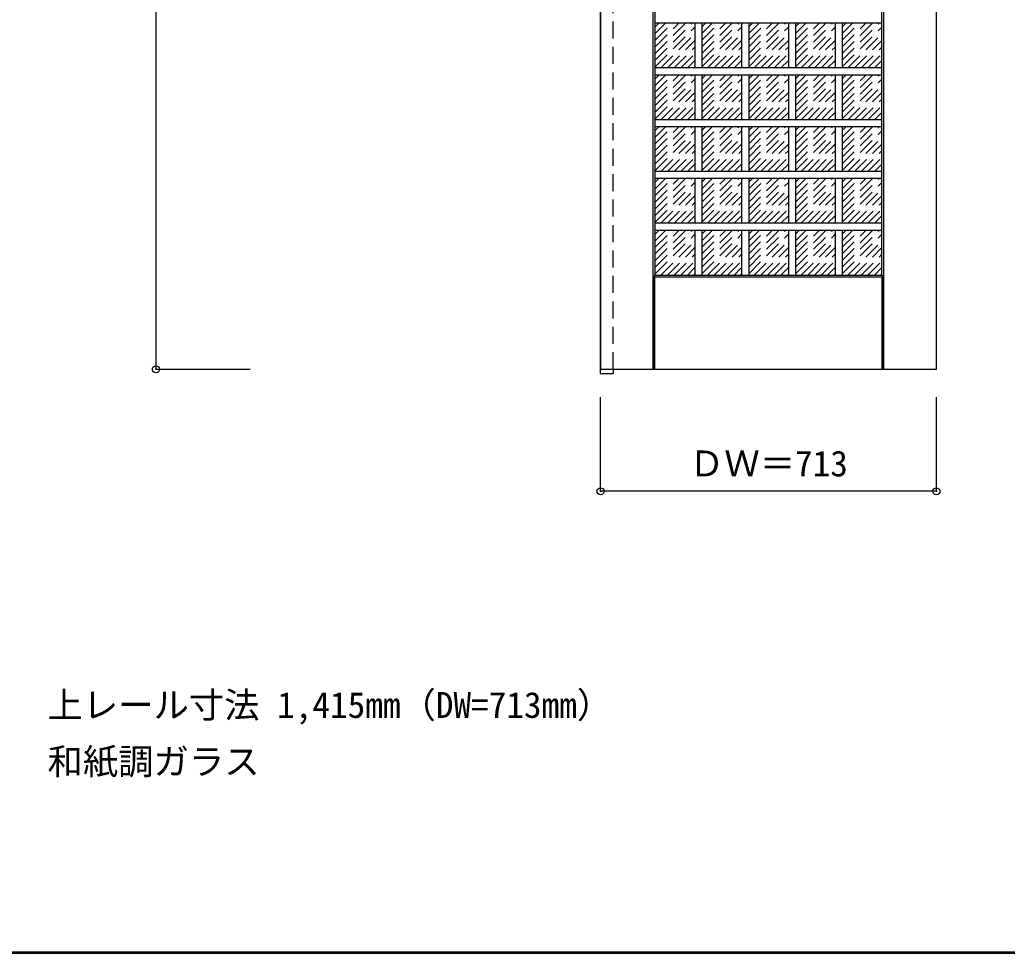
# Model space of a CAD drawing. Units: millimetres, scale not verified. Extents: x -6000 to 5700, y -4307 to 4175.
# Drawn here: x -461 to 1635, y 188 to 2169 of the extents above; entities that cross this region are included whole.
import ezdxf
from ezdxf.enums import TextEntityAlignment as Align

# ---------------------------------------------------------------- set-up
doc = ezdxf.new("R2010")
doc.units = ezdxf.units.MM
doc.header["$LTSCALE"] = 30
doc.header["$PDMODE"] = 32
doc.header["$PDSIZE"] = 15
doc.linetypes.add('DASHED1', pattern=[1.8, 1.2, -0.6])
for name, color, linetype in [('0-2_扉', 3, 'Continuous'), ('0-3_仕上げ', 3, 'Continuous'), ('0-4_枠', 3, 'Continuous'), ('0-A_文字', 7, 'Continuous'), ('0-B_寸法', 4, 'Continuous'), ('0-C_ハッチ', 4, 'DASHED1'), ('F-1_枠', 6, 'Continuous')]:
    doc.layers.add(name, color=color, linetype=linetype)
doc.styles.add('ＭＳ ゴシック', font='')
doc.styles.get('ＭＳ ゴシック').set_extended_font_data('MS Gothic')

msp = doc.modelspace()

# ---------------------------------------------------------------- linework, layer by layer
at = {"layer": '0-2_扉'}
for p, q in [((772, 3410), (772, 1427)), ((1485, 1427), (1485, 3410)), ((772, 1427), (1485, 1427))]:
    msp.add_line(p, q, dxfattribs=at)
at = {"layer": '0-3_仕上げ', "color": 7}
for p, q in [((884, 1427), (884, 3410)), ((1373, 1427), (1373, 3410)), ((887, 1623), (885.5, 1624.5)), ((887, 1427), (887, 1623)), ((887, 1623), (1370, 1623)), ((1369, 1627), (1371.5, 1624.5)), ((1370, 1623), (1371.5, 1624.5)), ((1370, 1427), (1370, 1623)), ((1371.5, 1427), (1371.5, 1624.5))]:
    msp.add_line(p, q, dxfattribs=at)
at = {"layer": '0-3_仕上げ'}
for p, q in [((888, 1627), (888, 3260)), ((1369, 1627), (1369, 3260)), ((1369, 2161.33), (888, 2161.33)), ((972.2, 2161.33), (972.2, 2066.47)), ((987.2, 2161.33), (987.2, 2066.47)), ((1071.4, 2161.33), (1071.4, 2066.47)), ((1086.4, 2161.33), (1086.4, 2066.47)), ((1170.6, 2161.33), (1170.6, 2066.47)), ((1185.6, 2161.33), (1185.6, 2066.47)), ((1269.8, 2161.33), (1269.8, 2066.47)), ((1284.8, 2161.33), (1284.8, 2066.47)), ((1369, 2066.47), (888, 2066.47)), ((1369, 2051.47), (888, 2051.47)), ((972.2, 2051.47), (972.2, 1956.6)), ((987.2, 2051.47), (987.2, 1956.6)), ((1071.4, 2051.47), (1071.4, 1956.6)), ((1086.4, 2051.47), (1086.4, 1956.6)), ((1170.6, 2051.47), (1170.6, 1956.6)), ((1185.6, 2051.47), (1185.6, 1956.6)), ((1269.8, 2051.47), (1269.8, 1956.6)), ((1284.8, 2051.47), (1284.8, 1956.6)), ((1369, 1956.6), (888, 1956.6)), ((1369, 1941.6), (888, 1941.6)), ((972.2, 1941.6), (972.2, 1846.73)), ((987.2, 1941.6), (987.2, 1846.73)), ((1071.4, 1941.6), (1071.4, 1846.73)), ((1086.4, 1941.6), (1086.4, 1846.73)), ((1170.6, 1941.6), (1170.6, 1846.73)), ((1185.6, 1941.6), (1185.6, 1846.73)), ((1269.8, 1941.6), (1269.8, 1846.73)), ((1284.8, 1941.6), (1284.8, 1846.73)), ((1369, 1846.73), (888, 1846.73)), ((1369, 1831.73), (888, 1831.73)), ((972.2, 1831.73), (972.2, 1736.87)), ((987.2, 1831.73), (987.2, 1736.87)), ((1071.4, 1831.73), (1071.4, 1736.87)), ((1086.4, 1831.73), (1086.4, 1736.87)), ((1170.6, 1831.73), (1170.6, 1736.87)), ((1185.6, 1831.73), (1185.6, 1736.87)), ((1269.8, 1831.73), (1269.8, 1736.87)), ((1284.8, 1831.73), (1284.8, 1736.87)), ((1369, 1736.87), (888, 1736.87)), ((1369, 1721.87), (888, 1721.87)), ((972.2, 1721.87), (972.2, 1627)), ((987.2, 1721.87), (987.2, 1627)), ((1071.4, 1721.87), (1071.4, 1627)), ((1086.4, 1721.87), (1086.4, 1627)), ((1170.6, 1721.87), (1170.6, 1627)), ((1185.6, 1721.87), (1185.6, 1627)), ((1269.8, 1721.87), (1269.8, 1627)), ((1284.8, 1721.87), (1284.8, 1627)), ((888, 1627), (1369, 1627))]:
    msp.add_line(p, q, dxfattribs=at)
at = {"layer": '0-3_仕上げ', "color": 7}
msp.add_lwpolyline([(885.5, 1427), (885.5, 1624.5), (888, 1627)], dxfattribs=at)
at = {"layer": '0-4_枠'}
for p, q in [((771, 3415), (771, 1418)), ((799, 1427), (799, 1418)), ((771, 1418), (799, 1418))]:
    msp.add_line(p, q, dxfattribs=at)
at = {"layer": '0-4_枠', "color": 4, "linetype": 'DASHED1'}
msp.add_line((799, 1427), (799, 3410), dxfattribs=at)
at = {"layer": '0-B_寸法'}
for p, q in [((-172, 3410), (-172, 1427)), ((-172, 1427), (28, 1427)), ((772, 1168), (772, 1368)), ((1485, 1168), (1485, 1368)), ((1485, 1168), (772, 1168))]:
    msp.add_line(p, q, dxfattribs=at)
at = {"layer": '0-B_寸法', "color": 7}
for p in [(-172, 1427), (772, 1168), (1485, 1168)]:
    msp.add_point(p, dxfattribs=at)
at = {"layer": '0-C_ハッチ'}
for p, q in [((888, 2082.84), (966.49, 2161.33)), ((888, 2096.98), (952.35, 2161.33)), ((888, 2111.12), (938.21, 2161.33)), ((888, 2125.27), (924.07, 2161.33)), ((888, 2139.41), (909.93, 2161.33)), ((888, 2153.55), (895.78, 2161.33)), ((987.2, 2082.84), (1065.69, 2161.33)), ((987.2, 2096.98), (1051.55, 2161.33)), ((987.2, 2111.12), (1037.41, 2161.33)), ((987.2, 2125.27), (1023.27, 2161.33)), ((987.2, 2139.41), (1009.13, 2161.33)), ((987.2, 2153.55), (994.98, 2161.33)), ((1086.4, 2082.84), (1164.89, 2161.33)), ((1086.4, 2096.98), (1150.75, 2161.33)), ((1086.4, 2111.12), (1136.61, 2161.33)), ((1086.4, 2125.27), (1122.47, 2161.33)), ((1086.4, 2139.41), (1108.33, 2161.33)), ((1086.4, 2153.55), (1094.18, 2161.33)), ((1185.6, 2082.84), (1264.09, 2161.33)), ((1185.6, 2096.98), (1249.95, 2161.33)), ((1185.6, 2111.12), (1235.81, 2161.33)), ((1185.6, 2125.27), (1221.67, 2161.33)), ((1185.6, 2139.41), (1207.53, 2161.33)), ((1185.6, 2153.55), (1193.38, 2161.33)), ((1284.8, 2082.84), (1363.29, 2161.33)), ((1284.8, 2096.98), (1349.15, 2161.33)), ((1284.8, 2111.12), (1335.01, 2161.33)), ((1284.8, 2125.27), (1320.87, 2161.33)), ((1284.8, 2139.41), (1306.73, 2161.33)), ((1284.8, 2153.55), (1292.58, 2161.33)), ((888, 2068.7), (972.2, 2152.9)), ((899.91, 2066.47), (972.2, 2138.76)), ((987.2, 2068.7), (1071.4, 2152.9)), ((999.11, 2066.47), (1071.4, 2138.76)), ((1086.4, 2068.7), (1170.6, 2152.9)), ((1098.31, 2066.47), (1170.6, 2138.76)), ((1185.6, 2068.7), (1269.8, 2152.9)), ((1197.51, 2066.47), (1269.8, 2138.76)), ((1284.8, 2068.7), (1369, 2152.9)), ((1296.71, 2066.47), (1369, 2138.76)), ((914.05, 2066.47), (972.2, 2124.61)), ((1013.25, 2066.47), (1071.4, 2124.61)), ((1112.45, 2066.47), (1170.6, 2124.61)), ((1211.65, 2066.47), (1269.8, 2124.61)), ((1310.85, 2066.47), (1369, 2124.61)), ((928.2, 2066.47), (972.2, 2110.47)), ((1027.4, 2066.47), (1071.4, 2110.47)), ((1126.6, 2066.47), (1170.6, 2110.47)), ((1225.8, 2066.47), (1269.8, 2110.47)), ((1325, 2066.47), (1369, 2110.47)), ((942.34, 2066.47), (972.2, 2096.33)), ((956.48, 2066.47), (972.2, 2082.19)), ((1041.54, 2066.47), (1071.4, 2096.33)), ((1055.68, 2066.47), (1071.4, 2082.19)), ((1140.74, 2066.47), (1170.6, 2096.33)), ((1154.88, 2066.47), (1170.6, 2082.19)), ((1239.94, 2066.47), (1269.8, 2096.33)), ((1254.08, 2066.47), (1269.8, 2082.19)), ((1339.14, 2066.47), (1369, 2096.33)), ((1353.28, 2066.47), (1369, 2082.19)), ((970.62, 2066.47), (972.2, 2068.04)), ((1069.82, 2066.47), (1071.4, 2068.04)), ((1169.02, 2066.47), (1170.6, 2068.04)), ((1268.22, 2066.47), (1269.8, 2068.04)), ((1367.42, 2066.47), (1369, 2068.04)), ((888, 1972.97), (966.49, 2051.47)), ((888, 1987.11), (952.35, 2051.47)), ((888, 2001.26), (938.21, 2051.47)), ((888, 2015.4), (924.07, 2051.47)), ((888, 2029.54), (909.93, 2051.47)), ((888, 2043.68), (895.78, 2051.47)), ((888, 1958.83), (972.2, 2043.03)), ((987.2, 1972.97), (1065.69, 2051.47)), ((987.2, 1987.11), (1051.55, 2051.47)), ((987.2, 2001.26), (1037.41, 2051.47)), ((987.2, 2015.4), (1023.27, 2051.47)), ((987.2, 2029.54), (1009.13, 2051.47)), ((987.2, 2043.68), (994.98, 2051.47)), ((987.2, 1958.83), (1071.4, 2043.03)), ((1086.4, 1972.97), (1164.89, 2051.47)), ((1086.4, 1987.11), (1150.75, 2051.47)), ((1086.4, 2001.26), (1136.61, 2051.47)), ((1086.4, 2015.4), (1122.47, 2051.47)), ((1086.4, 2029.54), (1108.33, 2051.47)), ((1086.4, 2043.68), (1094.18, 2051.47)), ((1086.4, 1958.83), (1170.6, 2043.03)), ((1185.6, 1972.97), (1264.09, 2051.47)), ((1185.6, 1987.11), (1249.95, 2051.47)), ((1185.6, 2001.26), (1235.81, 2051.47)), ((1185.6, 2015.4), (1221.67, 2051.47)), ((1185.6, 2029.54), (1207.53, 2051.47)), ((1185.6, 2043.68), (1193.38, 2051.47)), ((1185.6, 1958.83), (1269.8, 2043.03)), ((1284.8, 1972.97), (1363.29, 2051.47)), ((1284.8, 1987.11), (1349.15, 2051.47)), ((1284.8, 2001.26), (1335.01, 2051.47)), ((1284.8, 2015.4), (1320.87, 2051.47)), ((1284.8, 2029.54), (1306.73, 2051.47)), ((1284.8, 2043.68), (1292.58, 2051.47)), ((1284.8, 1958.83), (1369, 2043.03)), ((899.91, 1956.6), (972.2, 2028.89)), ((914.05, 1956.6), (972.2, 2014.75)), ((999.11, 1956.6), (1071.4, 2028.89)), ((1013.25, 1956.6), (1071.4, 2014.75)), ((1098.31, 1956.6), (1170.6, 2028.89)), ((1112.45, 1956.6), (1170.6, 2014.75)), ((1197.51, 1956.6), (1269.8, 2028.89)), ((1211.65, 1956.6), (1269.8, 2014.75)), ((1296.71, 1956.6), (1369, 2028.89)), ((1310.85, 1956.6), (1369, 2014.75)), ((928.2, 1956.6), (972.2, 2000.6)), ((1027.4, 1956.6), (1071.4, 2000.6)), ((1126.6, 1956.6), (1170.6, 2000.6)), ((1225.8, 1956.6), (1269.8, 2000.6)), ((1325, 1956.6), (1369, 2000.6)), ((942.34, 1956.6), (972.2, 1986.46)), ((956.48, 1956.6), (972.2, 1972.32)), ((1041.54, 1956.6), (1071.4, 1986.46)), ((1055.68, 1956.6), (1071.4, 1972.32)), ((1140.74, 1956.6), (1170.6, 1986.46)), ((1154.88, 1956.6), (1170.6, 1972.32)), ((1239.94, 1956.6), (1269.8, 1986.46)), ((1254.08, 1956.6), (1269.8, 1972.32)), ((1339.14, 1956.6), (1369, 1986.46)), ((1353.28, 1956.6), (1369, 1972.32)), ((970.62, 1956.6), (972.2, 1958.18)), ((1069.82, 1956.6), (1071.4, 1958.18)), ((1169.02, 1956.6), (1170.6, 1958.18)), ((1268.22, 1956.6), (1269.8, 1958.18)), ((1367.42, 1956.6), (1369, 1958.18)), ((888, 1863.11), (966.49, 1941.6)), ((888, 1877.25), (952.35, 1941.6)), ((888, 1891.39), (938.21, 1941.6)), ((888, 1905.53), (924.07, 1941.6)), ((888, 1919.67), (909.93, 1941.6)), ((888, 1933.82), (895.78, 1941.6)), ((888, 1848.96), (972.2, 1933.16)), ((987.2, 1863.11), (1065.69, 1941.6)), ((987.2, 1877.25), (1051.55, 1941.6)), ((987.2, 1891.39), (1037.41, 1941.6)), ((987.2, 1905.53), (1023.27, 1941.6)), ((987.2, 1919.67), (1009.13, 1941.6)), ((987.2, 1933.82), (994.98, 1941.6)), ((987.2, 1848.96), (1071.4, 1933.16)), ((1086.4, 1863.11), (1164.89, 1941.6)), ((1086.4, 1877.25), (1150.75, 1941.6)), ((1086.4, 1891.39), (1136.61, 1941.6)), ((1086.4, 1905.53), (1122.47, 1941.6)), ((1086.4, 1919.67), (1108.33, 1941.6)), ((1086.4, 1933.82), (1094.18, 1941.6)), ((1086.4, 1848.96), (1170.6, 1933.16)), ((1185.6, 1863.11), (1264.09, 1941.6)), ((1185.6, 1877.25), (1249.95, 1941.6)), ((1185.6, 1891.39), (1235.81, 1941.6)), ((1185.6, 1905.53), (1221.67, 1941.6)), ((1185.6, 1919.67), (1207.53, 1941.6)), ((1185.6, 1933.82), (1193.38, 1941.6)), ((1185.6, 1848.96), (1269.8, 1933.16)), ((1284.8, 1863.11), (1363.29, 1941.6)), ((1284.8, 1877.25), (1349.15, 1941.6)), ((1284.8, 1891.39), (1335.01, 1941.6)), ((1284.8, 1905.53), (1320.87, 1941.6)), ((1284.8, 1919.67), (1306.73, 1941.6)), ((1284.8, 1933.82), (1292.58, 1941.6)), ((1284.8, 1848.96), (1369, 1933.16)), ((899.91, 1846.73), (972.2, 1919.02)), ((999.11, 1846.73), (1071.4, 1919.02)), ((1098.31, 1846.73), (1170.6, 1919.02)), ((1197.51, 1846.73), (1269.8, 1919.02)), ((1296.71, 1846.73), (1369, 1919.02)), ((914.05, 1846.73), (972.2, 1904.88)), ((928.2, 1846.73), (972.2, 1890.74)), ((1013.25, 1846.73), (1071.4, 1904.88)), ((1027.4, 1846.73), (1071.4, 1890.74)), ((1112.45, 1846.73), (1170.6, 1904.88)), ((1126.6, 1846.73), (1170.6, 1890.74)), ((1211.65, 1846.73), (1269.8, 1904.88)), ((1225.8, 1846.73), (1269.8, 1890.74)), ((1310.85, 1846.73), (1369, 1904.88)), ((1325, 1846.73), (1369, 1890.74)), ((942.34, 1846.73), (972.2, 1876.6)), ((1041.54, 1846.73), (1071.4, 1876.6)), ((1140.74, 1846.73), (1170.6, 1876.6)), ((1239.94, 1846.73), (1269.8, 1876.6)), ((1339.14, 1846.73), (1369, 1876.6)), ((956.48, 1846.73), (972.2, 1862.45)), ((970.62, 1846.73), (972.2, 1848.31)), ((1055.68, 1846.73), (1071.4, 1862.45)), ((1069.82, 1846.73), (1071.4, 1848.31)), ((1154.88, 1846.73), (1170.6, 1862.45)), ((1169.02, 1846.73), (1170.6, 1848.31)), ((1254.08, 1846.73), (1269.8, 1862.45)), ((1268.22, 1846.73), (1269.8, 1848.31)), ((1353.28, 1846.73), (1369, 1862.45)), ((1367.42, 1846.73), (1369, 1848.31)), ((888, 1753.24), (966.49, 1831.73)), ((888, 1767.38), (952.35, 1831.73)), ((888, 1781.52), (938.21, 1831.73)), ((888, 1795.67), (924.07, 1831.73)), ((888, 1809.81), (909.93, 1831.73)), ((888, 1823.95), (895.78, 1831.73)), ((987.2, 1753.24), (1065.69, 1831.73)), ((987.2, 1767.38), (1051.55, 1831.73)), ((987.2, 1781.52), (1037.41, 1831.73)), ((987.2, 1795.67), (1023.27, 1831.73)), ((987.2, 1809.81), (1009.13, 1831.73)), ((987.2, 1823.95), (994.98, 1831.73)), ((1086.4, 1753.24), (1164.89, 1831.73)), ((1086.4, 1767.38), (1150.75, 1831.73)), ((1086.4, 1781.52), (1136.61, 1831.73)), ((1086.4, 1795.67), (1122.47, 1831.73)), ((1086.4, 1809.81), (1108.33, 1831.73)), ((1086.4, 1823.95), (1094.18, 1831.73)), ((1185.6, 1753.24), (1264.09, 1831.73)), ((1185.6, 1767.38), (1249.95, 1831.73)), ((1185.6, 1781.52), (1235.81, 1831.73)), ((1185.6, 1795.67), (1221.67, 1831.73)), ((1185.6, 1809.81), (1207.53, 1831.73)), ((1185.6, 1823.95), (1193.38, 1831.73)), ((1284.8, 1753.24), (1363.29, 1831.73)), ((1284.8, 1767.38), (1349.15, 1831.73)), ((1284.8, 1781.52), (1335.01, 1831.73)), ((1284.8, 1795.67), (1320.87, 1831.73)), ((1284.8, 1809.81), (1306.73, 1831.73)), ((1284.8, 1823.95), (1292.58, 1831.73)), ((888, 1739.1), (972.2, 1823.3)), ((899.91, 1736.87), (972.2, 1809.16)), ((987.2, 1739.1), (1071.4, 1823.3)), ((999.11, 1736.87), (1071.4, 1809.16)), ((1086.4, 1739.1), (1170.6, 1823.3)), ((1098.31, 1736.87), (1170.6, 1809.16)), ((1185.6, 1739.1), (1269.8, 1823.3)), ((1197.51, 1736.87), (1269.8, 1809.16)), ((1284.8, 1739.1), (1369, 1823.3)), ((1296.71, 1736.87), (1369, 1809.16)), ((914.05, 1736.87), (972.2, 1795.01)), ((1013.25, 1736.87), (1071.4, 1795.01)), ((1112.45, 1736.87), (1170.6, 1795.01)), ((1211.65, 1736.87), (1269.8, 1795.01)), ((1310.85, 1736.87), (1369, 1795.01)), ((928.2, 1736.87), (972.2, 1780.87)), ((942.34, 1736.87), (972.2, 1766.73)), ((1027.4, 1736.87), (1071.4, 1780.87)), ((1041.54, 1736.87), (1071.4, 1766.73)), ((1126.6, 1736.87), (1170.6, 1780.87)), ((1140.74, 1736.87), (1170.6, 1766.73)), ((1225.8, 1736.87), (1269.8, 1780.87)), ((1239.94, 1736.87), (1269.8, 1766.73)), ((1325, 1736.87), (1369, 1780.87)), ((1339.14, 1736.87), (1369, 1766.73)), ((956.48, 1736.87), (972.2, 1752.59)), ((1055.68, 1736.87), (1071.4, 1752.59)), ((1154.88, 1736.87), (1170.6, 1752.59)), ((1254.08, 1736.87), (1269.8, 1752.59)), ((1353.28, 1736.87), (1369, 1752.59)), ((888, 1643.37), (966.49, 1721.87)), ((888, 1657.51), (952.35, 1721.87)), ((888, 1671.66), (938.21, 1721.87)), ((888, 1685.8), (924.07, 1721.87)), ((888, 1699.94), (909.93, 1721.87)), ((888, 1714.08), (895.78, 1721.87)), ((970.62, 1736.87), (972.2, 1738.44)), ((987.2, 1643.37), (1065.69, 1721.87)), ((987.2, 1657.51), (1051.55, 1721.87)), ((987.2, 1671.66), (1037.41, 1721.87)), ((987.2, 1685.8), (1023.27, 1721.87)), ((987.2, 1699.94), (1009.13, 1721.87)), ((987.2, 1714.08), (994.98, 1721.87)), ((1069.82, 1736.87), (1071.4, 1738.44)), ((1086.4, 1643.37), (1164.89, 1721.87)), ((1086.4, 1657.51), (1150.75, 1721.87)), ((1086.4, 1671.66), (1136.61, 1721.87)), ((1086.4, 1685.8), (1122.47, 1721.87)), ((1086.4, 1699.94), (1108.33, 1721.87)), ((1086.4, 1714.08), (1094.18, 1721.87)), ((1169.02, 1736.87), (1170.6, 1738.44)), ((1185.6, 1643.37), (1264.09, 1721.87)), ((1185.6, 1657.51), (1249.95, 1721.87)), ((1185.6, 1671.66), (1235.81, 1721.87)), ((1185.6, 1685.8), (1221.67, 1721.87)), ((1185.6, 1699.94), (1207.53, 1721.87)), ((1185.6, 1714.08), (1193.38, 1721.87)), ((1268.22, 1736.87), (1269.8, 1738.44)), ((1284.8, 1643.37), (1363.29, 1721.87)), ((1284.8, 1657.51), (1349.15, 1721.87)), ((1284.8, 1671.66), (1335.01, 1721.87)), ((1284.8, 1685.8), (1320.87, 1721.87)), ((1284.8, 1699.94), (1306.73, 1721.87)), ((1284.8, 1714.08), (1292.58, 1721.87)), ((1367.42, 1736.87), (1369, 1738.44)), ((888, 1629.23), (972.2, 1713.43)), ((899.91, 1627), (972.2, 1699.29)), ((987.2, 1629.23), (1071.4, 1713.43)), ((999.11, 1627), (1071.4, 1699.29)), ((1086.4, 1629.23), (1170.6, 1713.43)), ((1098.31, 1627), (1170.6, 1699.29)), ((1185.6, 1629.23), (1269.8, 1713.43)), ((1197.51, 1627), (1269.8, 1699.29)), ((1284.8, 1629.23), (1369, 1713.43)), ((1296.71, 1627), (1369, 1699.29)), ((914.05, 1627), (972.2, 1685.15)), ((1013.25, 1627), (1071.4, 1685.15)), ((1112.45, 1627), (1170.6, 1685.15)), ((1211.65, 1627), (1269.8, 1685.15)), ((1310.85, 1627), (1369, 1685.15)), ((928.2, 1627), (972.2, 1671)), ((942.34, 1627), (972.2, 1656.86)), ((1027.4, 1627), (1071.4, 1671)), ((1041.54, 1627), (1071.4, 1656.86)), ((1126.6, 1627), (1170.6, 1671)), ((1140.74, 1627), (1170.6, 1656.86)), ((1225.8, 1627), (1269.8, 1671)), ((1239.94, 1627), (1269.8, 1656.86)), ((1325, 1627), (1369, 1671)), ((1339.14, 1627), (1369, 1656.86)), ((956.48, 1627), (972.2, 1642.72)), ((1055.68, 1627), (1071.4, 1642.72)), ((1154.88, 1627), (1170.6, 1642.72)), ((1254.08, 1627), (1269.8, 1642.72)), ((1353.28, 1627), (1369, 1642.72)), ((970.62, 1627), (972.2, 1628.58)), ((1069.82, 1627), (1071.4, 1628.58)), ((1169.02, 1627), (1170.6, 1628.58)), ((1268.22, 1627), (1269.8, 1628.58)), ((1367.42, 1627), (1369, 1628.58))]:
    msp.add_line(p, q, dxfattribs=at)
at = {"layer": 'F-1_枠'}
for p, q in [((-6000, 190.5), (5700, 190.5)), ((-6000, 187.5), (5700, 187.5))]:
    msp.add_line(p, q, dxfattribs=at)

# ---------------------------------------------------------------- texts
at = {"layer": '0-A_文字', "style": 'ＭＳ ゴシック'}
for s, p in [('上レール寸法 1,415mm（DW=713mm）', (-402, 670.5)), ('和紙調ガラス', (-402, 550.5))]:
    msp.add_text(s, height=54.99, dxfattribs=at).set_placement(p, align=Align.BOTTOM_LEFT)
at = {"layer": '0-B_寸法', "color": 7, "style": 'ＭＳ ゴシック'}
msp.add_text('ＤＷ＝713', height=54.99, dxfattribs=at).set_placement((959.75, 1183), align=Align.BOTTOM_LEFT)

doc.saveas('drawing.dxf')
